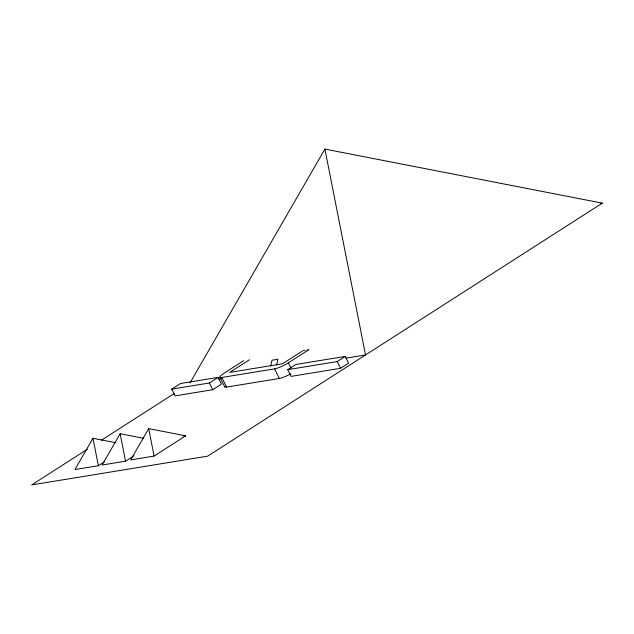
<?xml version="1.0" encoding="UTF-8"?>
<svg xmlns="http://www.w3.org/2000/svg" width="634" height="634" viewBox="0 0 634 634"><rect width="100%" height="100%" fill="white"/><g stroke="black" fill="none" stroke-linecap="round" stroke-linejoin="round"><path stroke-width="0.95" d="M270.758 365.881L271.978 360.223L277.843 359.264L276.622 364.922M115.729 442.722L92.968 438.284L74.915 469.572L98.381 465.736L104.198 462.004M143.839 438.348L120.135 433.727L102.09 465.015L125.548 461.18L133.853 455.854M148.697 428.624L130.652 459.904L154.11 456.068L185.683 435.827L148.697 428.624L154.11 456.068M190.042 382.849L324.901 149.085L602.3 203.142L207.675 456.155L31.7 484.915L87.365 449.229M171.751 389.133L180.508 383.515L218.167 377.365L221.488 384.101L212.723 389.72L175.063 395.87L171.751 389.133L209.41 382.984L218.167 377.365M101.488 440.17L174.596 393.294M243.614 360.683L223.842 373.363A10.913 2.029 -26.2 0 0 221.813 377.468L226.552 387.089L279.34 378.458A10.913 2.029 -26.2 0 0 290.855 373.783M249.479 359.724L229.706 372.404L282.495 363.773L302.196 351.149M221.813 377.468L274.609 368.837A10.913 2.029 -26.2 0 0 288.367 362.814L308.061 350.19M287.765 369.646L295.816 364.479L345.261 356.403L348.581 363.139L340.529 368.299L291.077 376.382L287.765 369.646L337.217 361.562L345.261 356.403M600.343 203.459L602.3 203.142M303.02 350.618L304.978 350.301M306.927 349.984L308.885 349.659M218.342 379.005L221.218 378.53M345.982 358.147L365.525 354.953L324.901 149.085M183.725 436.144L185.683 435.827M337.217 361.562L340.529 368.299M288.367 362.814L290.951 368.069M274.609 368.837L279.34 378.458M219.935 377.27L224.674 386.891M209.41 382.984L212.723 389.72M120.135 433.727L125.548 461.18M92.968 438.284L98.381 465.736M226.552 387.089A10.913 2.029 -26.2 0 1 224.713 386.28"/></g></svg>
